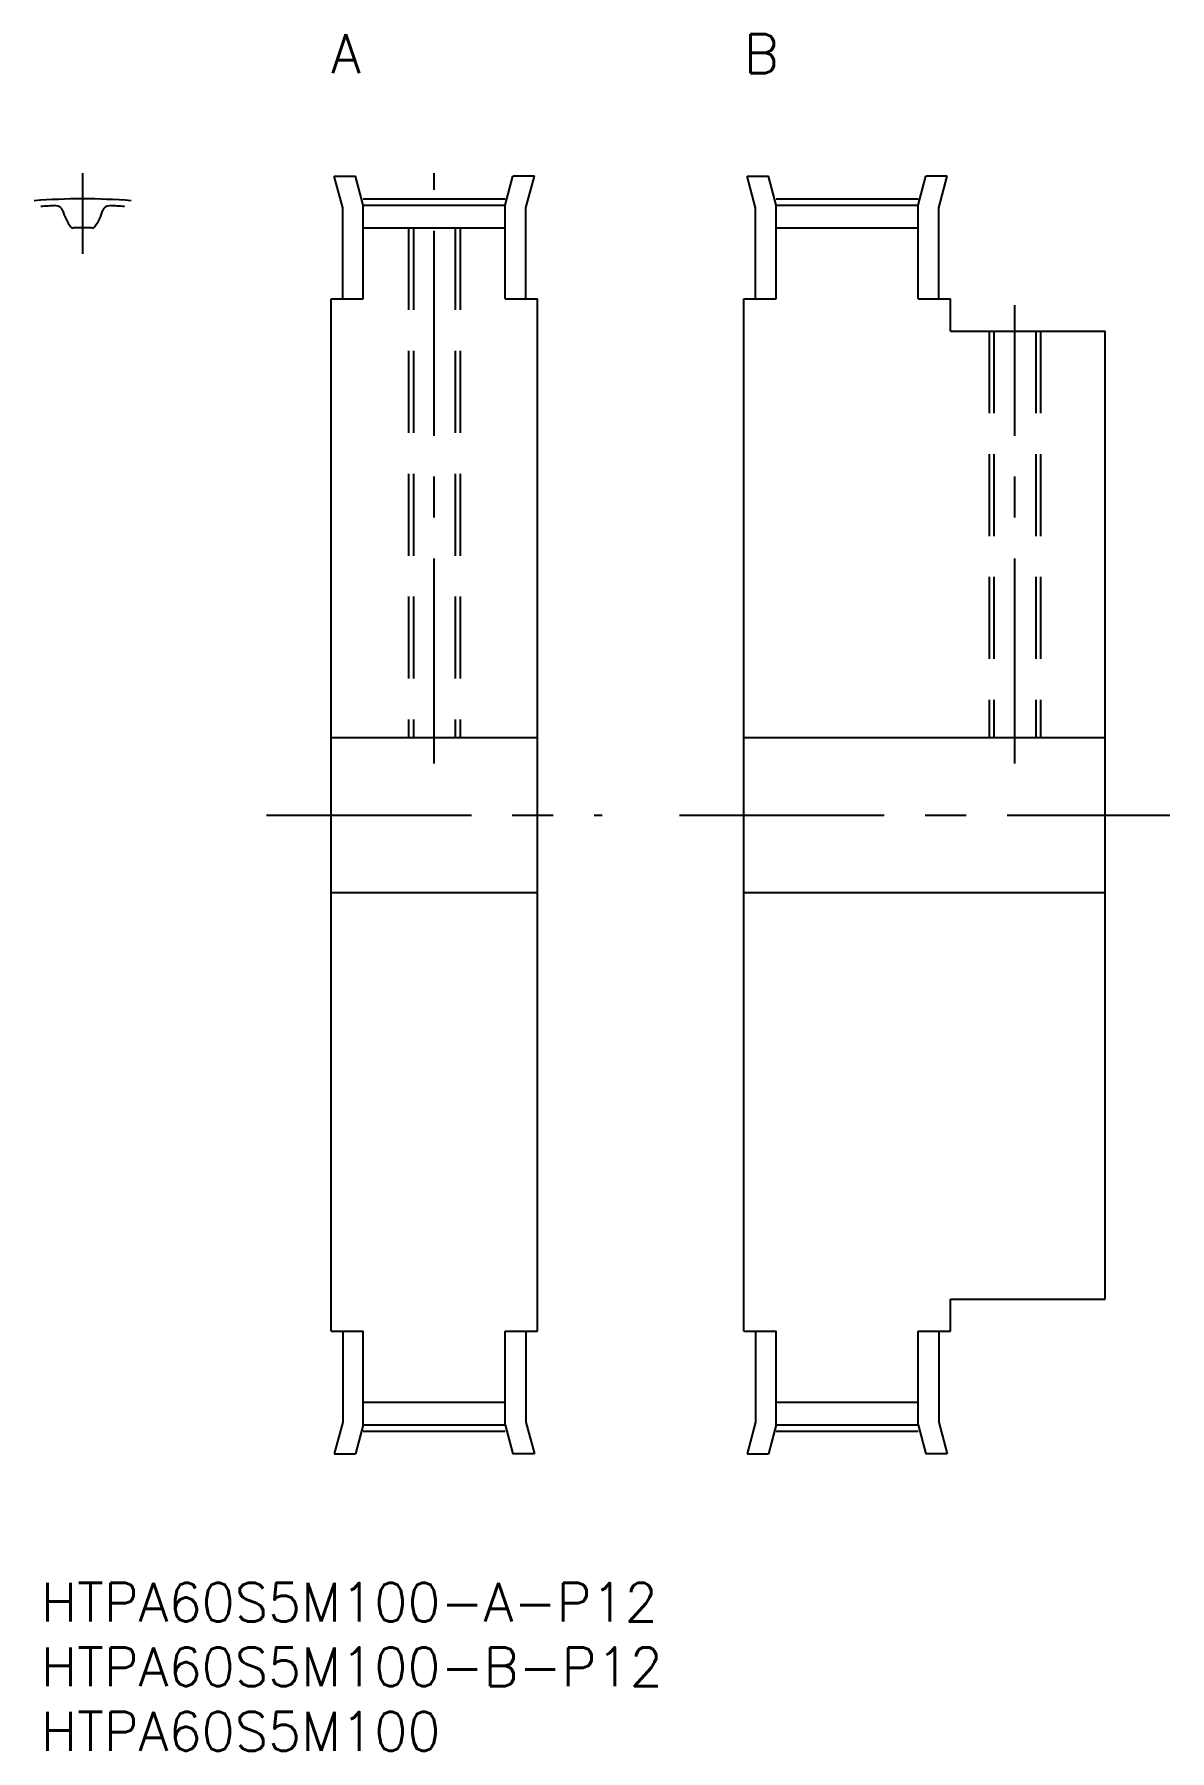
# Model space of a CAD drawing. Extents: x 0 to 87, y -13 to 120.
import ezdxf

# ---------------------------------------------------------------- set-up
doc = ezdxf.new("R2010")
doc.units = 0
doc.header["$LTSCALE"] = 0.5
doc.linetypes.add('CENTER', pattern=[50.8, 31.75, -6.35, 6.35, -6.35])
doc.linetypes.add('DASHED', pattern=[19.05, 12.7, -6.35])
for name, color, linetype in [('MSM_CENTER', 1, 'CENTER'), ('MSM_CONTINUOUS', 7, 'CONTINUOUS'), ('MSM_DASHED', 4, 'DASHED'), ('MSM_PART_NUMBER', 7, 'CONTINUOUS')]:
    doc.layers.add(name, color=color, linetype=linetype)
doc.styles.get("Standard").update_dxf_attribs({"font": 'txt.shx', "height": 3, "bigfont": 'bigfont.shx'})

# ---------------------------------------------------------------- blocks, each defined once
blk = doc.blocks.new('*U3')
at = {"layer": 'MSM_PART_NUMBER'}
blk.add_text('HTPA60S5M100-A-P12', height=3, dxfattribs=at).set_placement((0, -3))
blk = doc.blocks.new('*U4')
at = {"layer": 'MSM_PART_NUMBER'}
blk.add_text('HTPA60S5M100-B-P12', height=3, dxfattribs=at).set_placement((0, -8))
blk = doc.blocks.new('*U5')
at = {"layer": 'MSM_PART_NUMBER'}
blk.add_text('HTPA60S5M100', height=3, dxfattribs=at).set_placement((0, -13))
blk = doc.blocks.new('*U6')
at = {"layer": 'MSM_PART_NUMBER'}
blk.add_text('A', height=3, dxfattribs=at).set_placement((22.5, 117))
blk = doc.blocks.new('*U7')
at = {"layer": 'MSM_PART_NUMBER'}
blk.add_text('B', height=3, dxfattribs=at).set_placement((54.5, 117))

msp = doc.modelspace()

# ---------------------------------------------------------------- linework, layer by layer
at = {"layer": 'MSM_CENTER'}
for p, q in [((3.25, 103), (3.25, 109.25)), ((30.5, 63.5), (30.5, 109.25)), ((25, 107.25), (36, 107.25)), ((57, 107.25), (68, 107.25)), ((75.5, 63.5), (75.5, 99)), ((17.5, 59.5), (43.5, 59.5)), ((49.5, 59.5), (87.5, 59.5)), ((25, 11.76), (36, 11.76)), ((57, 11.76), (68, 11.76))]:
    msp.add_line(p, q, dxfattribs=at)
msp.add_arc((3.25, 59.5), 47.75, 85.4952, 94.5048, dxfattribs=at)
at = {"layer": 'MSM_CONTINUOUS'}
for p, q in [((23.4, 106.55), (22.74, 109)), ((22.74, 109), (24.4, 109)), ((25, 106.76), (24.4, 109)), ((36, 106.76), (36.6, 109)), ((38.26, 109), (36.6, 109)), ((37.6, 106.55), (38.26, 109)), ((55.4, 106.55), (54.74, 109)), ((54.74, 109), (56.4, 109)), ((57, 106.76), (56.4, 109)), ((68, 106.76), (68.6, 109)), ((70.26, 109), (68.6, 109)), ((69.6, 106.55), (70.26, 109)), ((23.4, 99.5), (23.4, 106.55)), ((25, 106.76), (36, 106.76)), ((25, 99.5), (25, 106.76)), ((36, 99.5), (36, 106.76)), ((37.6, 99.5), (37.6, 106.55)), ((55.4, 99.5), (55.4, 106.55)), ((57, 106.76), (68, 106.76)), ((57, 99.5), (57, 106.76)), ((68, 99.5), (68, 106.76)), ((69.6, 99.5), (69.6, 106.55)), ((25, 105), (36, 105)), ((57, 105), (68, 105)), ((22.5, 19.5), (22.5, 99.5)), ((22.5, 99.5), (25, 99.5)), ((36, 99.5), (38.5, 99.5)), ((38.5, 19.5), (38.5, 99.5)), ((54.5, 99.5), (57, 99.5)), ((54.5, 19.5), (54.5, 99.5)), ((68, 99.5), (70.5, 99.5)), ((70.5, 97), (70.5, 99.5)), ((70.5, 97), (82.5, 97)), ((82.5, 22), (82.5, 97)), ((22.5, 65.5), (38.5, 65.5)), ((54.5, 65.5), (82.5, 65.5)), ((22.5, 53.5), (38.5, 53.5)), ((54.5, 53.5), (82.5, 53.5)), ((70.5, 22), (82.5, 22)), ((70.5, 19.5), (70.5, 22)), ((22.5, 19.5), (25, 19.5)), ((23.4, 19.5), (23.4, 12.45)), ((25, 12.24), (25, 19.5)), ((36, 19.5), (38.5, 19.5)), ((36, 12.24), (36, 19.5)), ((37.6, 19.5), (37.6, 12.45)), ((54.5, 19.5), (57, 19.5)), ((55.4, 19.5), (55.4, 12.45)), ((57, 12.24), (57, 19.5)), ((68, 19.5), (70.5, 19.5)), ((68, 12.24), (68, 19.5)), ((69.6, 19.5), (69.6, 12.45)), ((25, 14.01), (36, 14.01)), ((57, 14.01), (68, 14.01)), ((23.4, 12.45), (22.74, 10)), ((25, 12.24), (24.4, 10)), ((25, 12.24), (36, 12.24)), ((36, 12.24), (36.6, 10)), ((37.6, 12.45), (38.26, 10)), ((55.4, 12.45), (54.74, 10)), ((57, 12.24), (56.4, 10)), ((57, 12.24), (68, 12.24)), ((68, 12.24), (68.6, 10)), ((69.6, 12.45), (70.26, 10)), ((22.74, 10), (24.4, 10)), ((38.26, 10), (36.6, 10)), ((54.74, 10), (56.4, 10)), ((70.26, 10), (68.6, 10))]:
    msp.add_line(p, q, dxfattribs=at)
for centre, radius, start, end in [((3.25, 59.5), 47.27, 92.5435, 93.9428), ((1.18, 106.17), 0.55, 14.7991, 92.5435), ((5.32, 106.17), 0.55, 87.4565, 165.2009), ((3.25, 59.5), 47.27, 86.0572, 87.4565), ((4.88, 107.15), 3.28, 194.7991, 219.0738), ((2.53, 105.24), 0.25, 219.0738, 270.9061), ((3.97, 105.24), 0.25, 269.0939, 320.9262), ((1.63, 107.15), 3.27, 320.9262, 345.2009), ((3.25, 59.5), 45.5, 89.0939, 90.9061)]:
    msp.add_arc(centre, radius, start, end, dxfattribs=at)
at = {"layer": 'MSM_DASHED'}
for p, q in [((28.5, 105), (28.5, 65.5)), ((28.88, 105), (28.88, 65.5)), ((32.12, 105), (32.12, 65.5)), ((32.5, 105), (32.5, 65.5)), ((73.5, 97), (73.5, 65.5)), ((73.88, 97), (73.88, 65.5)), ((77.12, 97), (77.12, 65.5)), ((77.5, 97), (77.5, 65.5))]:
    msp.add_line(p, q, dxfattribs=at)

# ---------------------------------------------------------------- block references
at = {"layer": 'MSM_CONTINUOUS'}
for name in ['*U6', '*U7', '*U3', '*U4', '*U5']:
    msp.add_blockref(name, (0, 0), dxfattribs=at)

doc.saveas('drawing.dxf')
